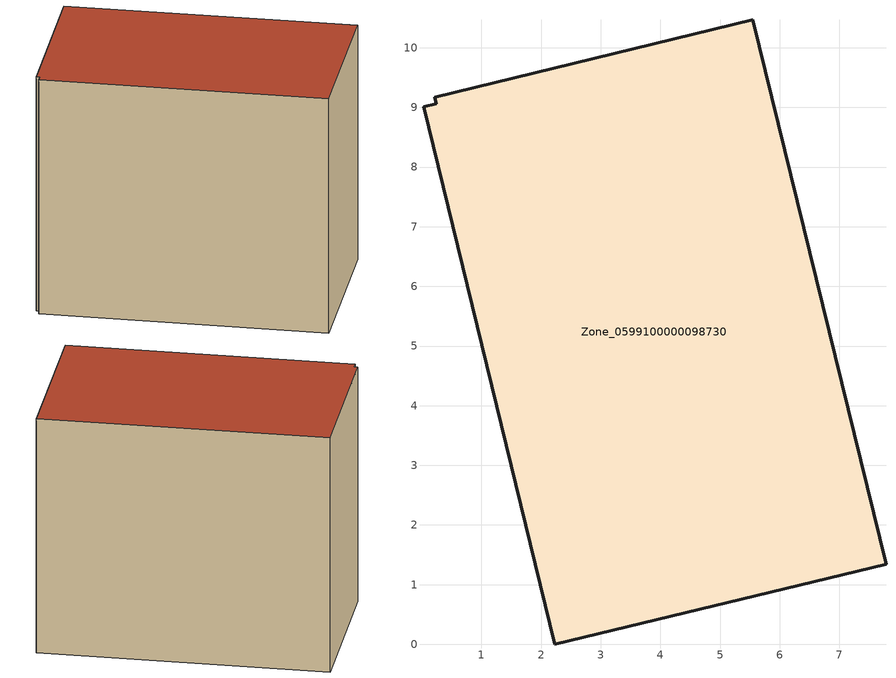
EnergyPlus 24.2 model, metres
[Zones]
Zone_0599100000098730
 floor ground (C_G): 7.78,1.34 2.23,0 0.03,9.01 0.24,9.06 0.22,9.17 5.55,10.47 z0
 wall outside (C_F): 7.78,1.34 5.55,10.47 0.22,9.17 0.24,9.06 0.03,9.01 2.23,0 7.78,1.34 z0:8.12
 roof outside (C_R): 2.23,0 7.78,1.34 5.55,10.47 0.22,9.17 0.24,9.06 0.03,9.01 z8.12
[BUILDING]
Pand.0599100000098730: North Axis=0; Terrain=City; Loads Convergence Tolerance Value=0.04; Temperature Convergence Tolerance Value=0.4; Solar Distribution=FullExterior; Maximum Number of Warmup Days=25; Minimum Number of Warmup Days=1
[Site:Location]
Rotterdam.The.Hague.AP_ZH_NLD Design_Conditions: Latitude=51.96; Longitude=4.45; Time Zone=1; Elevation=-4.5
[SITE:GROUNDTEMPERATURE:BUILDINGSURFACE]
18, 18, 18, 18, 18, 18, 18, 18, 18, 18, 18, 18
[MATERIAL] Thermal Absorptance=0.9; Solar Absorptance=0.7; Visible Absorptance=0.7
Name | Roughness | Thickness | Conductivity | Density | Specific Heat
G.TI.1975-1991 | MediumSmooth | 0.15 | 0.288461 | 540 | 1210
F.TI.1975-1991 | Rough | 0.3 | 0.230769 | 1920 | 840
R.TI.1975-1991 | MediumRough | 0.2 | 0.153846 | 1500 | 1000
[CONSTRUCTION]
C_G: G.TI.1975-1991
C_F: F.TI.1975-1991
C_R: R.TI.1975-1991
[ZONE]
Zone_0599100000098730: Type=1; Multiplier=1; Ceiling Height=Autocalculate; Volume=Autocalculate; Floor Area=autocalculate; Part of Total Floor Area=Yes
[ZONEINFILTRATION:DESIGNFLOWRATE]
Infil_Zone_0599100000098730: Zone or ZoneList or Space or SpaceList=Zone_0599100000098730; Schedule=AlwaysOn; Design Flow Rate Calculation Method=Flow/Area; Flow Rate per Floor Area=0.003; Constant Term Coefficient=1; Temperature Term Coefficient=0; Velocity Term Coefficient=0; Velocity Squared Term Coefficient=0
[HVACTEMPLATE:ZONE:IDEALLOADSAIRSYSTEM]
Zone_0599100000098730: Maximum Heating Supply Air Temperature=50; Minimum Cooling Supply Air Temperature=13; Maximum Heating Supply Air Humidity Ratio=0.0156; Minimum Cooling Supply Air Humidity Ratio=0.0077; Heating Limit=NoLimit; Cooling Limit=NoLimit; Dehumidification Control Type=ConstantSensibleHeatRatio; Cooling Sensible Heat Ratio=0.7; Dehumidification Setpoint=60; Humidification Control Type=None; Humidification Setpoint=30; Outdoor Air Method=None; Outdoor Air Flow Rate per Person=0.00944; Outdoor Air Flow Rate per Zone Floor Area=0; Outdoor Air Flow Rate per Zone=0; Demand Controlled Ventilation Type=None; Outdoor Air Economizer Type=NoEconomizer; Heat Recovery Type=None; Sensible Heat Recovery Effectiveness=0.7; Latent Heat Recovery Effectiveness=0.65
[ZONECONTROL:THERMOSTAT]
ThermostatControl_Zone_0599100000098730: Zone or ZoneList=Zone_0599100000098730; Control Type Schedule=DualSetpointControlType; Control 1=Thermostat_Zone_0599100000098730; Temperature Difference Between Cutout And Setpoint=0
[THERMOSTATSETPOINT:DUALSETPOINT]
Thermostat_Zone_0599100000098730: Heating Setpoint Temperature Schedule=HeatingSetpoint_Zone_0599100000098730; Cooling Setpoint Temperature Schedule=CoolingSetpoint_Zone_0599100000098730
[SCHEDULE:COMPACT]
HeatingSetpoint_Zone_0599100000098730: Through: 12/31, For: AllDays, Until: 24:00, 21
CoolingSetpoint_Zone_0599100000098730: Through: 12/31, For: AllDays, Until: 24:00, 24
DualSetpointControlType: Through: 12/31, For: AllDays, Until: 24:00, 4
AlwaysOn: Through: 12/31, For: AllDays, Until: 24:00, 1
